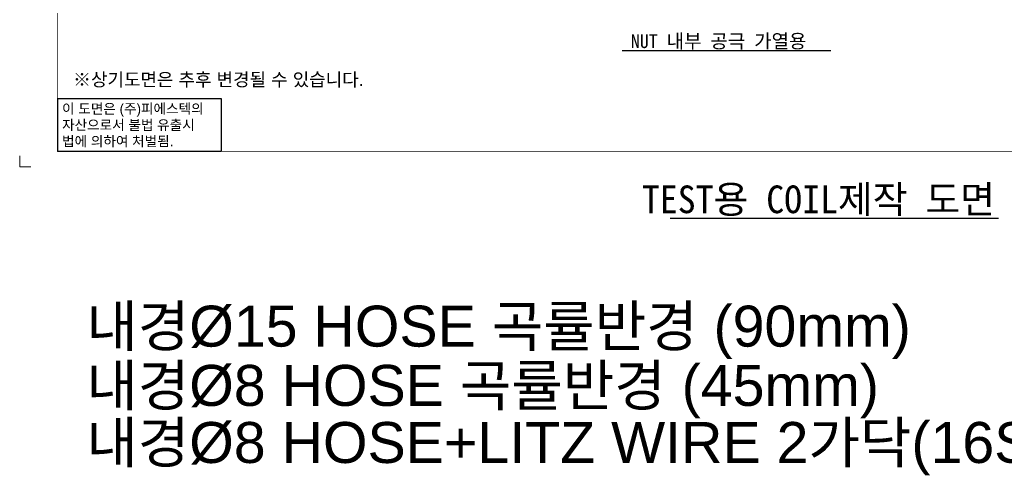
# Model space of a CAD drawing. Header units: inches. Extents: x 0 to 9014, y -686 to 2693.
# Drawn here: x 4570 to 7236, y -686 to 547 of the extents above; entities that cross this region are included whole.
import ezdxf
from ezdxf.enums import TextEntityAlignment as Align

# ---------------------------------------------------------------- set-up
doc = ezdxf.new("R2010")
doc.units = ezdxf.units.IN
doc.header["$MEASUREMENT"] = 0
doc.layers.add('FORMAT-1', color=7, linetype='Continuous')
doc.styles.add('h1', font='')
doc.styles.add('HAN', font='')
doc.styles.get("Standard").update_dxf_attribs({"font": 'arial.ttf'})
doc.styles.get('h1').set_extended_font_data('New Gulim')
doc.styles.get('HAN').set_extended_font_data('GulimChe')

# ---------------------------------------------------------------- blocks, each defined once
blk = doc.blocks.new('t0')
for p, q in [((0, 47.65), (0, 0)), ((0, 47.65), (147.75, 47.65)), ((147.75, 47.65), (147.75, 0)), ((0, 0), (147.75, 0))]:
    blk.add_line(p, q)
at = {"color": 1, "style": 'h1'}
for s, p in [('이 도면은 (주)피에스텍의', (4.2, 33.88)), ('자산으로서 불법 유출시', (4.2, 19.22)), ('법에 의하여 처벌됨.', (4.2, 4.57))]:
    blk.add_text(s, height=9, dxfattribs=at).set_placement(p)
blk = doc.blocks.new('format-0')
at = {"color": 3, "lineweight": 9}
for p in [(0, 10), (10, 0)]:
    blk.add_line(p, (0, 0), dxfattribs=at)
at = {"layer": 'FORMAT-1', "color": 7, "const_width": 0.7}
blk.add_lwpolyline([(34, 14), (34, 834), (1204, 834), (1204, 14)], close=True, dxfattribs=at)
blk.add_blockref('t0', (34, 14))
at = {"style": 'HAN'}
for tag, height, p in [('MODEL-NAME', 4.5, (1161.39, 53.79)), ('SCALE', 4.05, (1063.46, 45.94)), ('PART-NAME', 4.5, (1161.39, 45.94)), ('DRA-BY', 4.5, (973.33, 35.66)), ('CH-BY', 4.5, (998.06, 35.66)), ('APP-BY', 4.5, (1022.8, 35.66)), ('DWG-NO', 4.5, (1161.39, 38.02)), ('DRA-DATE', 3.75, (973.33, 17.71)), ('CH-DATE', 3.75, (998.06, 17.71)), ('APP-DATE', 3.75, (1022.8, 17.71)), ('관련업체명', 4.5, (1085.32, 20.54))]:
    blk.add_attdef(tag, text='', height=height, dxfattribs=at).set_placement(p, align=Align.MIDDLE_CENTER)

msp = doc.modelspace()

# ---------------------------------------------------------------- linework, layer by layer
for p, q in [((6199.536, 463.821), (6763.898, 463.821)), ((6329.924, 9.845), (7217.637, 9.845))]:
    msp.add_line(p, q)

# ---------------------------------------------------------------- block references
at = {"xscale": 3, "yscale": 3, "zscale": 3}
msp.add_blockref('format-0', (4570.015, 149.204), dxfattribs=at)

# ---------------------------------------------------------------- texts
at = {"color": 2, "style": 'HAN'}
for s, height, p in [('NUT 내부 공극 가열용', 37.5, (6223.237, 470.671)), ('TEST용 COIL제작 도면', 75, (6253.088, 23.546))]:
    msp.add_text(s, height=height, dxfattribs=at).set_placement(p)
for s, height, p in [('※상기도면은 추후 변경될 수 있습니다.', 35.53648, (4714.371, 367.594)), ('내경%%C15 HOSE 곡률반경 (90mm)  ', 110.95373, (4750.17, -337.757)), ('내경%%C8 HOSE 곡률반경 (45mm)  ', 110.95373, (4750.17, -498.243)), ('내경%%C8 HOSE+LITZ WIRE 2가닥(16SQ_외피) 곡률반경 (65mm)  ', 110.95373, (4750.17, -652.785))]:
    msp.add_text(s, height=height).set_placement(p)
at = {"color": 2, "insert": (5293.559, 501.924), "char_height": 25.6, "attachment_point": 9}
msp.add_mtext('\\A1;', dxfattribs=at)

doc.saveas('drawing.dxf')
